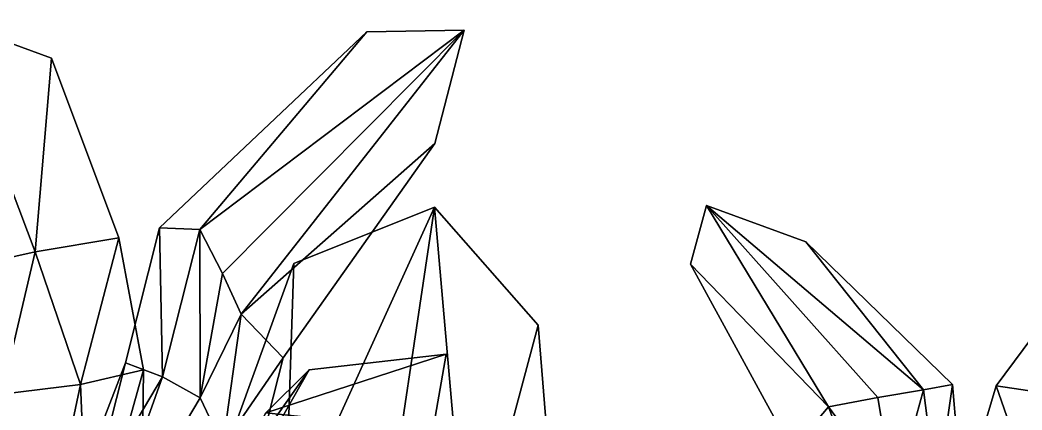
# Model space of a CAD drawing. Header units: metres. Extents: x -488 to 282, y -579 to 399.
# Drawn here: x -86.3 to -13.2, y 370.7 to 399.1 of the extents above; entities that cross this region are included whole.
import ezdxf

# ---------------------------------------------------------------- set-up
doc = ezdxf.new("R2010")
doc.units = ezdxf.units.M

msp = doc.modelspace()

# ---------------------------------------------------------------- linework, layer by layer
at = {"layer": 'coreopsi_1Petal1', "color": 3}
for points in [[(-85.2314, 382.2092, 401.1455), (-84.03298, 396.3381, 388.7018), (-91.6345, 399.1058, 380.9536)], [(-85.2314, 382.2092, 401.1455), (-91.6345, 399.1058, 380.9536), (-84.03298, 396.3381, 388.7018)], [(-90.6817, 380.9985, 398.2339), (-85.2314, 382.2092, 401.1455), (-91.6345, 399.1058, 380.9536)], [(-90.6817, 380.9985, 398.2339), (-91.6345, 399.1058, 380.9536), (-85.2314, 382.2092, 401.1455)], [(-73.2008, 383.8335, 409.0607), (-61.00663, 398.2419, 406.8833), (-76.1404, 383.9587, 402.4234)], [(-73.2008, 383.8335, 409.0607), (-76.1404, 383.9587, 402.4234), (-61.00663, 398.2419, 406.8833)], [(-53.9, 398.3637, 414.0691), (-61.00663, 398.2419, 406.8833), (-73.2008, 383.8335, 409.0607)], [(-53.9, 398.3637, 414.0691), (-73.2008, 383.8335, 409.0607), (-61.00663, 398.2419, 406.8833)], [(-53.9, 398.3637, 414.0691), (-73.2008, 383.8335, 409.0607), (-71.556, 380.6224, 415.0185)], [(-53.9, 398.3637, 414.0691), (-71.556, 380.6224, 415.0185), (-73.2008, 383.8335, 409.0607)], [(-71.556, 380.6224, 415.0185), (-70.1854, 377.6533, 420.3995), (-53.9, 398.3637, 414.0691)], [(-71.556, 380.6224, 415.0185), (-53.9, 398.3637, 414.0691), (-70.1854, 377.6533, 420.3995)], [(-70.1854, 377.6533, 420.3995), (-56.04567, 390.1077, 421.3295), (-53.9, 398.3637, 414.0691)], [(-70.1854, 377.6533, 420.3995), (-53.9, 398.3637, 414.0691), (-56.04567, 390.1077, 421.3295)], [(-79.1171, 383.2275, 402.2534), (-84.03298, 396.3381, 388.7018), (-85.2314, 382.2092, 401.1455)], [(-79.1171, 383.2275, 402.2534), (-85.2314, 382.2092, 401.1455), (-84.03298, 396.3381, 388.7018)], [(-67.117, 374.4715, 424.884), (-56.04567, 390.1077, 421.3295), (-70.1854, 377.6533, 420.3995)], [(-67.117, 374.4715, 424.884), (-70.1854, 377.6533, 420.3995), (-56.04567, 390.1077, 421.3295)], [(-36.2156, 385.5906, 367.946), (-37.3882, 381.3053, 374.3017), (-27.3096, 370.8908, 375.8789)], [(-36.2156, 385.5906, 367.946), (-27.3096, 370.8908, 375.8789), (-37.3882, 381.3053, 374.3017)], [(-20.3761, 372.1387, 368.5381), (-28.9645, 382.9399, 364.17), (-36.2156, 385.5906, 367.946)], [(-20.3761, 372.1387, 368.5381), (-36.2156, 385.5906, 367.946), (-28.9645, 382.9399, 364.17)], [(-23.7013, 371.5804, 371.998), (-20.3761, 372.1387, 368.5381), (-36.2156, 385.5906, 367.946)], [(-23.7013, 371.5804, 371.998), (-36.2156, 385.5906, 367.946), (-20.3761, 372.1387, 368.5381)], [(-36.2156, 385.5906, 367.946), (-27.3096, 370.8908, 375.8789), (-23.7013, 371.5804, 371.998)], [(-36.2156, 385.5906, 367.946), (-23.7013, 371.5804, 371.998), (-27.3096, 370.8908, 375.8789)], [(-56.06704, 385.4674, 396.5214), (-66.3504, 381.3512, 396.3308), (-66.9969, 361.4455, 402.4214)], [(-56.06704, 385.4674, 396.5214), (-66.9969, 361.4455, 402.4214), (-66.3504, 381.3512, 396.3308)], [(-56.06704, 385.4674, 396.5214), (-66.9969, 361.4455, 402.4214), (-59.954, 359.5392, 404.6676)], [(-56.06704, 385.4674, 396.5214), (-59.954, 359.5392, 404.6676), (-66.9969, 361.4455, 402.4214)], [(-59.954, 359.5392, 404.6676), (-53.641, 357.6938, 406.7594), (-56.06704, 385.4674, 396.5214)], [(-59.954, 359.5392, 404.6676), (-56.06704, 385.4674, 396.5214), (-53.641, 357.6938, 406.7594)], [(-53.641, 357.6938, 406.7594), (-48.5096, 376.8649, 400.9521), (-56.06704, 385.4674, 396.5214)], [(-53.641, 357.6938, 406.7594), (-56.06704, 385.4674, 396.5214), (-48.5096, 376.8649, 400.9521)], [(-75.9366, 373.0882, 407.4694), (-76.1404, 383.9587, 402.4234), (-78.6276, 374.1103, 401.0904)], [(-75.9366, 373.0882, 407.4694), (-78.6276, 374.1103, 401.0904), (-76.1404, 383.9587, 402.4234)], [(-73.2008, 383.8335, 409.0607), (-76.1404, 383.9587, 402.4234), (-75.9366, 373.0882, 407.4694)], [(-73.2008, 383.8335, 409.0607), (-75.9366, 373.0882, 407.4694), (-76.1404, 383.9587, 402.4234)], [(-73.2008, 383.8335, 409.0607), (-75.9366, 373.0882, 407.4694), (-73.1939, 371.547, 411.9885)], [(-73.2008, 383.8335, 409.0607), (-73.1939, 371.547, 411.9885), (-75.9366, 373.0882, 407.4694)], [(-71.556, 380.6224, 415.0185), (-73.2008, 383.8335, 409.0607), (-73.1939, 371.547, 411.9885)], [(-71.556, 380.6224, 415.0185), (-73.1939, 371.547, 411.9885), (-73.2008, 383.8335, 409.0607)], [(-81.917, 372.5407, 401.8451), (-79.1171, 383.2275, 402.2534), (-85.2314, 382.2092, 401.1455)], [(-81.917, 372.5407, 401.8451), (-85.2314, 382.2092, 401.1455), (-79.1171, 383.2275, 402.2534)], [(-77.3281, 373.6114, 402.903), (-79.1171, 383.2275, 402.2534), (-81.917, 372.5407, 401.8451)], [(-77.3281, 373.6114, 402.903), (-81.917, 372.5407, 401.8451), (-79.1171, 383.2275, 402.2534)], [(-18.2453, 372.5184, 364.2189), (-28.9645, 382.9399, 364.17), (-20.3761, 372.1387, 368.5381)], [(-18.2453, 372.5184, 364.2189), (-20.3761, 372.1387, 368.5381), (-28.9645, 382.9399, 364.17)], [(-87.6674, 371.8317, 399.2867), (-85.2314, 382.2092, 401.1455), (-90.6817, 380.9985, 398.2339)], [(-87.6674, 371.8317, 399.2867), (-90.6817, 380.9985, 398.2339), (-85.2314, 382.2092, 401.1455)], [(-87.6674, 371.8317, 399.2867), (-81.917, 372.5407, 401.8451), (-85.2314, 382.2092, 401.1455)], [(-87.6674, 371.8317, 399.2867), (-85.2314, 382.2092, 401.1455), (-81.917, 372.5407, 401.8451)], [(-66.9969, 361.4455, 402.4214), (-66.3504, 381.3512, 396.3308), (-74.2381, 359.6508, 399.652)], [(-66.9969, 361.4455, 402.4214), (-74.2381, 359.6508, 399.652), (-66.3504, 381.3512, 396.3308)], [(-27.3096, 370.8908, 375.8789), (-37.3882, 381.3053, 374.3017), (-29.9918, 367.7543, 379.6201)], [(-27.3096, 370.8908, 375.8789), (-29.9918, 367.7543, 379.6201), (-37.3882, 381.3053, 374.3017)], [(-9.6756, 371.6346, 359.0838), (-8.4563, 381.3285, 348.2639), (-15.06064, 372.4367, 360.2614)], [(-9.6756, 371.6346, 359.0838), (-15.06064, 372.4367, 360.2614), (-8.4563, 381.3285, 348.2639)], [(-73.1939, 371.547, 411.9885), (-70.1854, 377.6533, 420.3995), (-71.556, 380.6224, 415.0185)], [(-73.1939, 371.547, 411.9885), (-71.556, 380.6224, 415.0185), (-70.1854, 377.6533, 420.3995)], [(-73.1939, 371.547, 411.9885), (-71.5232, 368.0763, 417.0163), (-70.1854, 377.6533, 420.3995)], [(-73.1939, 371.547, 411.9885), (-70.1854, 377.6533, 420.3995), (-71.5232, 368.0763, 417.0163)], [(-71.5232, 368.0763, 417.0163), (-67.117, 374.4715, 424.884), (-70.1854, 377.6533, 420.3995)], [(-71.5232, 368.0763, 417.0163), (-70.1854, 377.6533, 420.3995), (-67.117, 374.4715, 424.884)], [(-46.861, 356.4074, 406.8631), (-48.5096, 376.8649, 400.9521), (-53.641, 357.6938, 406.7594)], [(-46.861, 356.4074, 406.8631), (-53.641, 357.6938, 406.7594), (-48.5096, 376.8649, 400.9521)], [(-68.387, 370.4601, 432.1429), (-55.2297, 374.7413, 445.1658), (-65.2241, 373.5989, 426.411)], [(-68.387, 370.4601, 432.1429), (-65.2241, 373.5989, 426.411), (-55.2297, 374.7413, 445.1658)], [(-56.1948, 369.1868, 453.5546), (-55.2297, 374.7413, 445.1658), (-68.387, 370.4601, 432.1429)], [(-56.1948, 369.1868, 453.5546), (-68.387, 370.4601, 432.1429), (-55.2297, 374.7413, 445.1658)], [(-84.7351, 358.2544, 407.8538), (-78.6276, 374.1103, 401.0904), (-83.1825, 356.1066, 402.9791)], [(-84.7351, 358.2544, 407.8538), (-83.1825, 356.1066, 402.9791), (-78.6276, 374.1103, 401.0904)], [(-75.9366, 373.0882, 407.4694), (-78.6276, 374.1103, 401.0904), (-84.7351, 358.2544, 407.8538)], [(-75.9366, 373.0882, 407.4694), (-84.7351, 358.2544, 407.8538), (-78.6276, 374.1103, 401.0904)], [(-69.3034, 365.8803, 420.7005), (-67.117, 374.4715, 424.884), (-71.5232, 368.0763, 417.0163)], [(-69.3034, 365.8803, 420.7005), (-71.5232, 368.0763, 417.0163), (-67.117, 374.4715, 424.884)], [(-81.4174, 357.7284, 410.0992), (-75.9366, 373.0882, 407.4694), (-84.7351, 358.2544, 407.8538)], [(-81.4174, 357.7284, 410.0992), (-84.7351, 358.2544, 407.8538), (-75.9366, 373.0882, 407.4694)], [(-81.3597, 359.1472, 408.1332), (-77.3281, 373.6114, 402.903), (-81.917, 372.5407, 401.8451)], [(-81.3597, 359.1472, 408.1332), (-81.917, 372.5407, 401.8451), (-77.3281, 373.6114, 402.903)], [(-73.1939, 371.547, 411.9885), (-75.9366, 373.0882, 407.4694), (-81.4174, 357.7284, 410.0992)], [(-73.1939, 371.547, 411.9885), (-81.4174, 357.7284, 410.0992), (-75.9366, 373.0882, 407.4694)], [(-77.536, 355.9158, 409.3682), (-77.3281, 373.6114, 402.903), (-81.3597, 359.1472, 408.1332)], [(-77.536, 355.9158, 409.3682), (-81.3597, 359.1472, 408.1332), (-77.3281, 373.6114, 402.903)], [(-71.9536, 364.0681, 423.6634), (-65.2241, 373.5989, 426.411), (-68.5734, 367.7041, 418.7306)], [(-71.9536, 364.0681, 423.6634), (-68.5734, 367.7041, 418.7306), (-65.2241, 373.5989, 426.411)], [(-68.387, 370.4601, 432.1429), (-65.2241, 373.5989, 426.411), (-71.9536, 364.0681, 423.6634)], [(-68.387, 370.4601, 432.1429), (-71.9536, 364.0681, 423.6634), (-65.2241, 373.5989, 426.411)], [(-85.03583, 357.7995, 406.9238), (-81.917, 372.5407, 401.8451), (-87.6674, 371.8317, 399.2867)], [(-85.03583, 357.7995, 406.9238), (-87.6674, 371.8317, 399.2867), (-81.917, 372.5407, 401.8451)], [(-81.3597, 359.1472, 408.1332), (-81.917, 372.5407, 401.8451), (-85.03583, 357.7995, 406.9238)], [(-81.3597, 359.1472, 408.1332), (-85.03583, 357.7995, 406.9238), (-81.917, 372.5407, 401.8451)], [(-19.3891, 364.5301, 366.8303), (-18.2453, 372.5184, 364.2189), (-20.3761, 372.1387, 368.5381)], [(-19.3891, 364.5301, 366.8303), (-20.3761, 372.1387, 368.5381), (-18.2453, 372.5184, 364.2189)], [(-17.6157, 365.048, 363.6184), (-18.2453, 372.5184, 364.2189), (-19.3891, 364.5301, 366.8303)], [(-17.6157, 365.048, 363.6184), (-19.3891, 364.5301, 366.8303), (-18.2453, 372.5184, 364.2189)], [(-12.09444, 363.8922, 361.9241), (-15.06064, 372.4367, 360.2614), (-17.1806, 365.3311, 362.8684)], [(-12.09444, 363.8922, 361.9241), (-17.1806, 365.3311, 362.8684), (-15.06064, 372.4367, 360.2614)], [(-9.6756, 371.6346, 359.0838), (-15.06064, 372.4367, 360.2614), (-12.09444, 363.8922, 361.9241)], [(-9.6756, 371.6346, 359.0838), (-12.09444, 363.8922, 361.9241), (-15.06064, 372.4367, 360.2614)], [(-87.6674, 371.8317, 399.2867), (-92.6007, 369.6293, 398.2227), (-85.03583, 357.7995, 406.9238)], [(-87.6674, 371.8317, 399.2867), (-85.03583, 357.7995, 406.9238), (-92.6007, 369.6293, 398.2227)], [(-22.5053, 364.3723, 370.5557), (-20.3761, 372.1387, 368.5381), (-23.7013, 371.5804, 371.998)], [(-22.5053, 364.3723, 370.5557), (-23.7013, 371.5804, 371.998), (-20.3761, 372.1387, 368.5381)], [(-22.5053, 364.3723, 370.5557), (-19.3891, 364.5301, 366.8303), (-20.3761, 372.1387, 368.5381)], [(-22.5053, 364.3723, 370.5557), (-20.3761, 372.1387, 368.5381), (-19.3891, 364.5301, 366.8303)], [(-81.4174, 357.7284, 410.0992), (-71.5232, 368.0763, 417.0163), (-73.1939, 371.547, 411.9885)], [(-81.4174, 357.7284, 410.0992), (-73.1939, 371.547, 411.9885), (-71.5232, 368.0763, 417.0163)], [(-27.3096, 370.8908, 375.8789), (-29.9918, 367.7543, 379.6201), (-24.3826, 363.0114, 374.0872)], [(-27.3096, 370.8908, 375.8789), (-24.3826, 363.0114, 374.0872), (-29.9918, 367.7543, 379.6201)], [(-23.7013, 371.5804, 371.998), (-27.3096, 370.8908, 375.8789), (-22.5053, 364.3723, 370.5557)], [(-23.7013, 371.5804, 371.998), (-22.5053, 364.3723, 370.5557), (-27.3096, 370.8908, 375.8789)], [(-27.3096, 370.8908, 375.8789), (-24.3826, 363.0114, 374.0872), (-22.5053, 364.3723, 370.5557)], [(-27.3096, 370.8908, 375.8789), (-22.5053, 364.3723, 370.5557), (-24.3826, 363.0114, 374.0872)]]:
    msp.add_3dface(points, dxfattribs=at)

doc.saveas('drawing.dxf')
